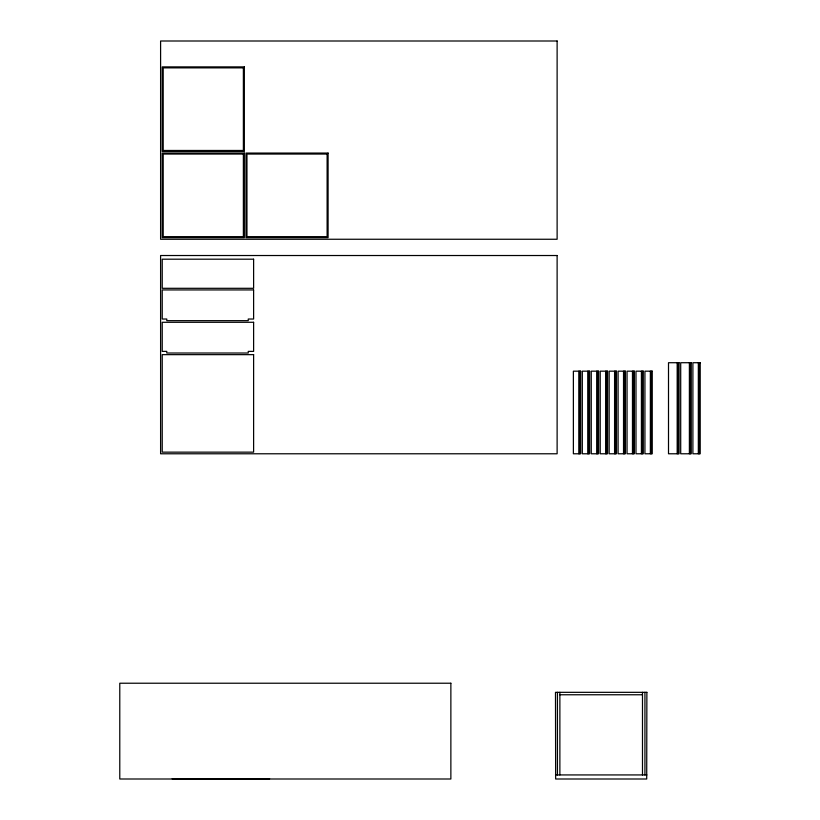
<?xml version="1.0" encoding="UTF-8"?>
<svg xmlns="http://www.w3.org/2000/svg" width="820" height="820" viewBox="0 0 820 820"><rect width="100%" height="100%" fill="white"/><g stroke="black" fill="none" stroke-linecap="round" stroke-linejoin="round"><path stroke-width="1.23" d="M243.376 67.865L163.2 67.865L163.2 150.47L243.376 150.47L243.376 67.793M559.875 694.765L642.49 694.765M555.489 774.931L646.877 774.931M172.149 778.836L269.647 778.836M699.306 362.717L699.306 453.778M698.332 362.717L698.332 453.778M690.358 362.717L690.358 453.778M689.384 362.717L689.384 453.778M678.16 362.717L678.16 453.778M677.187 362.717L677.187 453.778M651.336 371.173L651.336 453.778M650.362 371.173L650.362 453.778M644.93 692.326L644.93 774.931M642.49 692.326L642.49 774.931M642.388 371.173L642.388 453.778M641.414 371.173L641.414 453.778M633.45 371.173L633.45 453.778M632.466 371.173L632.466 453.778M624.502 371.173L624.502 453.778M623.528 371.173L623.528 453.778M615.553 371.173L615.553 453.778M614.58 371.173L614.58 453.778M606.615 371.173L606.615 453.778M605.642 371.173L605.642 453.778M597.667 371.173L597.667 453.778M596.693 371.173L596.693 453.778M588.729 371.173L588.729 453.778M587.755 371.173L587.755 453.778M579.781 371.173L579.781 453.778M578.807 371.173L578.807 453.778M559.875 692.326L559.875 774.931M557.436 692.326L557.436 774.931M557.118 41L160.597 41L160.597 239.255L557.118 239.255L557.118 41M244.35 66.891L162.227 66.891L162.227 151.444L244.35 151.444L244.35 66.891M244.35 153.073L162.227 153.073L162.227 237.636L244.35 237.636L244.35 153.073M328.092 153.073L245.969 153.073L245.969 237.636L328.092 237.636L328.092 153.073M243.376 154.047L163.2 154.047L163.2 236.652L243.376 236.652L243.376 153.986M327.118 154.047L246.953 154.047L246.953 236.652L327.118 236.652L327.118 153.986M557.118 255.522L160.597 255.522L160.597 453.778L557.118 453.778L557.118 255.522M253.616 259.192L162.227 259.192L162.227 288.302L253.616 288.302L253.616 259.192M253.616 289.931L162.227 289.931L162.227 319.031L166.778 319.031L166.778 320.661L248.245 320.661L248.245 319.031L253.616 319.031L253.616 289.931M253.616 322.291L162.227 322.291L162.227 351.39L166.778 351.39L166.778 353.02L248.245 353.02L248.245 351.39L253.616 351.39L253.616 322.291M253.616 354.65L162.227 354.65L162.227 452.148L253.616 452.148L253.616 354.65M679.073 362.717L668.505 362.717L668.505 453.778L679.073 453.778L679.073 362.717M691.27 362.717L680.702 362.717L680.702 453.778L691.27 453.778L691.27 362.717M700.218 362.717L692.9 362.717L692.9 453.778L700.218 453.778L700.218 362.717M580.693 371.173L573.375 371.173L573.375 453.778L580.693 453.778L580.693 371.173M589.641 371.173L582.323 371.173L582.323 453.778L589.641 453.778L589.641 371.173M598.579 371.173L591.261 371.173L591.261 453.778L598.579 453.778L598.579 371.173M607.528 371.173L600.209 371.173L600.209 453.778L607.528 453.778L607.528 371.173M616.466 371.173L609.147 371.173L609.147 453.778L616.466 453.778L616.466 371.173M625.414 371.173L618.095 371.173L618.095 453.778L625.414 453.778L625.414 371.173M634.352 371.173L627.044 371.173L627.044 453.778L634.352 453.778L634.352 371.173M643.3 371.173L635.982 371.173L635.982 453.778L643.3 453.778L643.3 371.173M652.248 371.173L644.93 371.173L644.93 453.778L652.248 453.778L652.248 371.173M450.867 683.224L119.781 683.224L119.781 779L450.867 779L450.867 683.224M646.877 692.326L555.489 692.326L555.653 779L646.713 779L646.877 692.326"/></g></svg>
